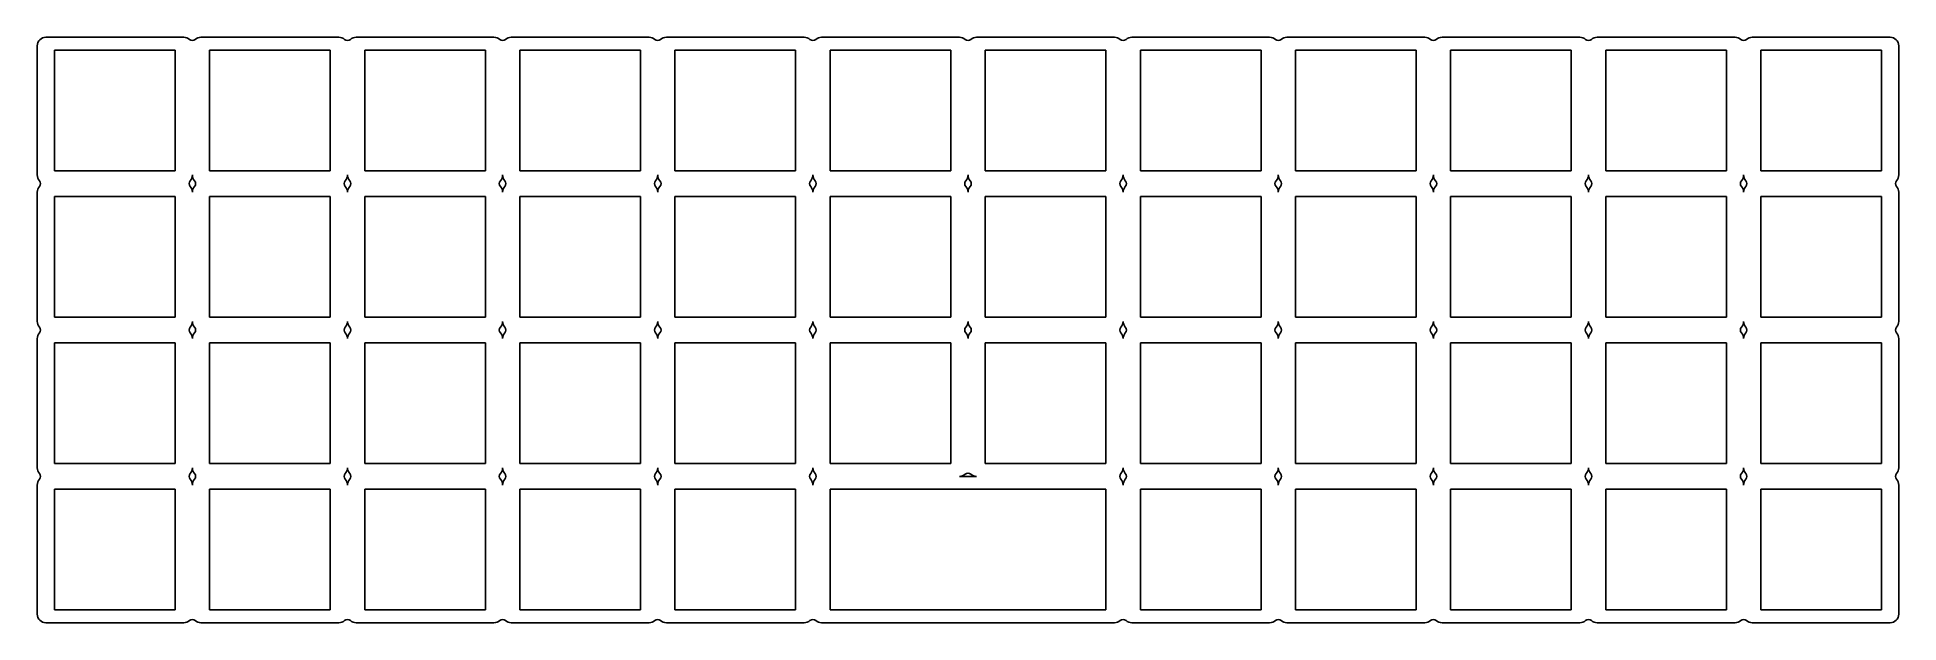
# Model space of a CAD drawing. Header units: millimetres. Extents: x -9 to 207, y 8 to 76.
import ezdxf

# ---------------------------------------------------------------- set-up
doc = ezdxf.new("R2010")
doc.units = ezdxf.units.MM

msp = doc.modelspace()

# ---------------------------------------------------------------- linework, layer by layer
for p, q in [((8, 76.5), (-8, 76.5)), ((26, 76.5), (10, 76.5)), ((44, 76.5), (28, 76.5)), ((62, 76.5), (46, 76.5)), ((80, 76.5), (64, 76.5)), ((98, 76.5), (82, 76.5)), ((116, 76.5), (100, 76.5)), ((134, 76.5), (118, 76.5)), ((152, 76.5), (136, 76.5)), ((170, 76.5), (154, 76.5)), ((188, 76.5), (172, 76.5)), ((206, 76.5), (190, 76.5)), ((-9, 75.5), (-9, 60.5)), ((7, 75), (-7, 75)), ((-7, 75), (-7, 61)), ((7, 61), (7, 75)), ((25, 75), (11, 75)), ((11, 75), (11, 61)), ((25, 61), (25, 75)), ((43, 75), (29, 75)), ((29, 75), (29, 61)), ((43, 61), (43, 75)), ((61, 75), (47, 75)), ((47, 75), (47, 61)), ((61, 61), (61, 75)), ((79, 75), (65, 75)), ((65, 75), (65, 61)), ((79, 61), (79, 75)), ((97, 75), (83, 75)), ((83, 75), (83, 61)), ((97, 61), (97, 75)), ((115, 75), (101, 75)), ((101, 75), (101, 61)), ((115, 61), (115, 75)), ((133, 75), (119, 75)), ((119, 75), (119, 61)), ((133, 61), (133, 75)), ((151, 75), (137, 75)), ((137, 75), (137, 61)), ((151, 61), (151, 75)), ((169, 75), (155, 75)), ((155, 75), (155, 61)), ((169, 61), (169, 75)), ((187, 75), (173, 75)), ((173, 75), (173, 61)), ((187, 61), (187, 75)), ((205, 75), (191, 75)), ((191, 75), (191, 61)), ((205, 61), (205, 75)), ((207, 60.5), (207, 75.5)), ((-7, 61), (7, 61)), ((11, 61), (25, 61)), ((29, 61), (43, 61)), ((47, 61), (61, 61)), ((65, 61), (79, 61)), ((83, 61), (97, 61)), ((101, 61), (115, 61)), ((119, 61), (133, 61)), ((137, 61), (151, 61)), ((155, 61), (169, 61)), ((173, 61), (187, 61)), ((191, 61), (205, 61)), ((-9, 58.5), (-9, 43.5)), ((207, 43.5), (207, 58.5)), ((7, 58), (-7, 58)), ((-7, 58), (-7, 44)), ((7, 44), (7, 58)), ((25, 58), (11, 58)), ((11, 58), (11, 44)), ((25, 44), (25, 58)), ((43, 58), (29, 58)), ((29, 58), (29, 44)), ((43, 44), (43, 58)), ((61, 58), (47, 58)), ((47, 58), (47, 44)), ((61, 44), (61, 58)), ((79, 58), (65, 58)), ((65, 58), (65, 44)), ((79, 44), (79, 58)), ((97, 58), (83, 58)), ((83, 58), (83, 44)), ((97, 44), (97, 58)), ((115, 58), (101, 58)), ((101, 58), (101, 44)), ((115, 44), (115, 58)), ((133, 58), (119, 58)), ((119, 58), (119, 44)), ((133, 44), (133, 58)), ((151, 58), (137, 58)), ((137, 58), (137, 44)), ((151, 44), (151, 58)), ((169, 58), (155, 58)), ((155, 58), (155, 44)), ((169, 44), (169, 58)), ((187, 58), (173, 58)), ((173, 58), (173, 44)), ((187, 44), (187, 58)), ((205, 58), (191, 58)), ((191, 58), (191, 44)), ((205, 44), (205, 58)), ((-7, 44), (7, 44)), ((11, 44), (25, 44)), ((29, 44), (43, 44)), ((47, 44), (61, 44)), ((65, 44), (79, 44)), ((83, 44), (97, 44)), ((101, 44), (115, 44)), ((119, 44), (133, 44)), ((137, 44), (151, 44)), ((155, 44), (169, 44)), ((173, 44), (187, 44)), ((191, 44), (205, 44)), ((-9, 41.5), (-9, 26.5)), ((207, 26.5), (207, 41.5)), ((7, 41), (-7, 41)), ((-7, 41), (-7, 27)), ((7, 27), (7, 41)), ((25, 41), (11, 41)), ((11, 41), (11, 27)), ((25, 27), (25, 41)), ((43, 41), (29, 41)), ((29, 41), (29, 27)), ((43, 27), (43, 41)), ((61, 41), (47, 41)), ((47, 41), (47, 27)), ((61, 27), (61, 41)), ((79, 41), (65, 41)), ((65, 41), (65, 27)), ((79, 27), (79, 41)), ((97, 41), (83, 41)), ((83, 41), (83, 27)), ((97, 27), (97, 41)), ((115, 41), (101, 41)), ((101, 41), (101, 27)), ((115, 27), (115, 41)), ((133, 41), (119, 41)), ((119, 41), (119, 27)), ((133, 27), (133, 41)), ((151, 41), (137, 41)), ((137, 41), (137, 27)), ((151, 27), (151, 41)), ((169, 41), (155, 41)), ((155, 41), (155, 27)), ((169, 27), (169, 41)), ((187, 41), (173, 41)), ((173, 41), (173, 27)), ((187, 27), (187, 41)), ((205, 41), (191, 41)), ((191, 41), (191, 27)), ((205, 27), (205, 41)), ((-7, 27), (7, 27)), ((11, 27), (25, 27)), ((29, 27), (43, 27)), ((47, 27), (61, 27)), ((65, 27), (79, 27)), ((83, 27), (97, 27)), ((101, 27), (115, 27)), ((119, 27), (133, 27)), ((137, 27), (151, 27)), ((155, 27), (169, 27)), ((173, 27), (187, 27)), ((191, 27), (205, 27)), ((-9, 24.5), (-9, 9.5)), ((7, 24), (-7, 24)), ((-7, 24), (-7, 10)), ((7, 10), (7, 24)), ((25, 24), (11, 24)), ((11, 24), (11, 10)), ((25, 10), (25, 24)), ((43, 24), (29, 24)), ((29, 24), (29, 10)), ((43, 10), (43, 24)), ((61, 24), (47, 24)), ((47, 24), (47, 10)), ((61, 10), (61, 24)), ((79, 24), (65, 24)), ((65, 24), (65, 10)), ((79, 10), (79, 24)), ((83, 24), (115, 24)), ((83, 24), (83, 10)), ((100, 25.5), (98, 25.5)), ((115, 10), (115, 24)), ((133, 24), (119, 24)), ((119, 24), (119, 10)), ((133, 10), (133, 24)), ((151, 24), (137, 24)), ((137, 24), (137, 10)), ((151, 10), (151, 24)), ((169, 24), (155, 24)), ((155, 24), (155, 10)), ((169, 10), (169, 24)), ((187, 24), (173, 24)), ((173, 24), (173, 10)), ((187, 10), (187, 24)), ((205, 24), (191, 24)), ((191, 24), (191, 10)), ((205, 10), (205, 24)), ((207, 9.5), (207, 24.5)), ((-7, 10), (7, 10)), ((11, 10), (25, 10)), ((29, 10), (43, 10)), ((47, 10), (61, 10)), ((65, 10), (79, 10)), ((83, 10), (115, 10)), ((119, 10), (133, 10)), ((137, 10), (151, 10)), ((155, 10), (169, 10)), ((173, 10), (187, 10)), ((191, 10), (205, 10)), ((-8, 8.5), (8, 8.5)), ((10, 8.5), (26, 8.5)), ((28, 8.5), (44, 8.5)), ((46, 8.5), (62, 8.5)), ((64, 8.5), (80, 8.5)), ((82, 8.5), (116, 8.5)), ((118, 8.5), (134, 8.5)), ((136, 8.5), (152, 8.5)), ((154, 8.5), (170, 8.5)), ((172, 8.5), (188, 8.5)), ((190, 8.5), (206, 8.5))]:
    msp.add_line(p, q)
for centre, radius, start, end in [((-8, 75.5), 1, 90, 180), ((8, 75.5), 1, 48.1896854, 90), ((9, 76.618034), 0.5, 228.1896854, 311.8103146), ((10, 75.5), 1, 90, 131.8103146), ((26, 75.5), 1, 48.1896854, 90), ((27, 76.618034), 0.5, 228.1896854, 311.8103146), ((28, 75.5), 1, 90, 131.8103146), ((44, 75.5), 1, 48.1896854, 90), ((45, 76.618034), 0.5, 228.1896854, 311.8103146), ((46, 75.5), 1, 90, 131.8103146), ((62, 75.5), 1, 48.1896854, 90), ((63, 76.618034), 0.5, 228.1896854, 311.8103146), ((64, 75.5), 1, 90, 131.8103146), ((80, 75.5), 1, 48.1896854, 90), ((81, 76.618034), 0.5, 228.1896854, 311.8103146), ((82, 75.5), 1, 90, 131.8103146), ((98, 75.5), 1, 48.1896854, 90), ((99, 76.618034), 0.5, 228.1896854, 311.8103146), ((100, 75.5), 1, 90, 131.8103146), ((116, 75.5), 1, 48.1896854, 90), ((117, 76.618034), 0.5, 228.1896854, 311.8103146), ((118, 75.5), 1, 90, 131.8103146), ((134, 75.5), 1, 48.1896854, 90), ((135, 76.618034), 0.5, 228.1896854, 311.8103146), ((136, 75.5), 1, 90, 131.8103146), ((152, 75.5), 1, 48.1896854, 90), ((153, 76.618034), 0.5, 228.1896854, 311.8103146), ((154, 75.5), 1, 90, 131.8103146), ((170, 75.5), 1, 48.1896854, 90), ((171, 76.618034), 0.5, 228.1896854, 311.8103146), ((172, 75.5), 1, 90, 131.8103146), ((188, 75.5), 1, 48.1896854, 90), ((189, 76.618034), 0.5, 228.1896854, 311.8103146), ((190, 75.5), 1, 90, 131.8103146), ((206, 75.5), 1, 0, 90), ((-8, 60.5), 1, 180, 221.8103146), ((8, 60.5), 1, 318.1896854, 360), ((10, 60.5), 1, 180, 221.8103146), ((26, 60.5), 1, 318.1896854, 360), ((28, 60.5), 1, 180, 221.8103146), ((44, 60.5), 1, 318.1896854, 360), ((46, 60.5), 1, 180, 221.8103146), ((62, 60.5), 1, 318.1896854, 360), ((64, 60.5), 1, 180, 221.8103146), ((80, 60.5), 1, 318.1896854, 360), ((82, 60.5), 1, 180, 221.8103146), ((98, 60.5), 1, 318.1896854, 360), ((100, 60.5), 1, 180, 221.8103146), ((116, 60.5), 1, 318.1896854, 0), ((118, 60.5), 1, 180, 221.8103146), ((134, 60.5), 1, 318.1896854, 360), ((136, 60.5), 1, 180, 221.8103146), ((152, 60.5), 1, 318.1896854, 360), ((154, 60.5), 1, 180, 221.8103146), ((170, 60.5), 1, 318.1896854, 360), ((172, 60.5), 1, 180, 221.8103146), ((188, 60.5), 1, 318.1896854, 360), ((190, 60.5), 1, 180, 221.8103146), ((206, 60.5), 1, 318.1896854, 360), ((-8, 58.5), 1, 138.1896854, 180), ((-9.118034, 59.5), 0.5, 318.1896854, 41.8103146), ((9.118034, 59.5), 0.5, 138.1896854, 221.8103146), ((8, 58.5), 1, 0, 41.8103146), ((10, 58.5), 1, 138.1896854, 180), ((8.881966, 59.5), 0.5, 318.1896854, 41.8103146), ((27.118034, 59.5), 0.5, 138.1896854, 221.8103146), ((26, 58.5), 1, 0, 41.8103146), ((28, 58.5), 1, 138.1896854, 180), ((26.881966, 59.5), 0.5, 318.1896854, 41.8103146), ((45.118034, 59.5), 0.5, 138.1896854, 221.8103146), ((44, 58.5), 1, 0, 41.8103146), ((46, 58.5), 1, 138.1896854, 180), ((44.881966, 59.5), 0.5, 318.1896854, 41.8103146), ((63.118034, 59.5), 0.5, 138.1896854, 221.8103146), ((62, 58.5), 1, 0, 41.8103146), ((64, 58.5), 1, 138.1896854, 180), ((62.881966, 59.5), 0.5, 318.1896854, 41.8103146), ((81.118034, 59.5), 0.5, 138.1896854, 221.8103146), ((80, 58.5), 1, 0, 41.8103146), ((82, 58.5), 1, 138.1896854, 180), ((80.881966, 59.5), 0.5, 318.1896854, 41.8103146), ((99.118034, 59.5), 0.5, 138.1896854, 221.8103146), ((98, 58.5), 1, 0, 41.8103146), ((100, 58.5), 1, 138.1896854, 180), ((98.881966, 59.5), 0.5, 318.1896854, 41.8103146), ((117.118034, 59.5), 0.5, 138.1896854, 221.8103146), ((116, 58.5), 1, 0, 41.8103146), ((118, 58.5), 1, 138.1896854, 180), ((116.881966, 59.5), 0.5, 318.1896854, 41.8103146), ((135.118034, 59.5), 0.5, 138.1896854, 221.8103146), ((134, 58.5), 1, 0, 41.8103146), ((136, 58.5), 1, 138.1896854, 180), ((134.881966, 59.5), 0.5, 318.1896854, 41.8103146), ((153.118034, 59.5), 0.5, 138.1896854, 221.8103146), ((152, 58.5), 1, 0, 41.8103146), ((154, 58.5), 1, 138.1896854, 180), ((152.881966, 59.5), 0.5, 318.1896854, 41.8103146), ((171.118034, 59.5), 0.5, 138.1896854, 221.8103146), ((170, 58.5), 1, 0, 41.8103146), ((172, 58.5), 1, 138.1896854, 180), ((170.881966, 59.5), 0.5, 318.1896854, 41.8103146), ((189.118034, 59.5), 0.5, 138.1896854, 221.8103146), ((188, 58.5), 1, 0, 41.8103146), ((190, 58.5), 1, 138.1896854, 180), ((188.881966, 59.5), 0.5, 318.1896854, 41.8103146), ((207.118034, 59.5), 0.5, 138.1896854, 221.8103146), ((206, 58.5), 1, 0, 41.8103146), ((-8, 43.5), 1, 180, 221.8103146), ((8, 43.5), 1, 318.1896854, 360), ((10, 43.5), 1, 180, 221.8103146), ((26, 43.5), 1, 318.1896854, 360), ((28, 43.5), 1, 180, 221.8103146), ((44, 43.5), 1, 318.1896854, 360), ((46, 43.5), 1, 180, 221.8103146), ((62, 43.5), 1, 318.1896854, 360), ((64, 43.5), 1, 180, 221.8103146), ((80, 43.5), 1, 318.1896854, 360), ((82, 43.5), 1, 180, 221.8103146), ((98, 43.5), 1, 318.1896854, 360), ((100, 43.5), 1, 180, 221.8103146), ((116, 43.5), 1, 318.1896854, 0), ((118, 43.5), 1, 180, 221.8103146), ((134, 43.5), 1, 318.1896854, 360), ((136, 43.5), 1, 180, 221.8103146), ((152, 43.5), 1, 318.1896854, 360), ((154, 43.5), 1, 180, 221.8103146), ((170, 43.5), 1, 318.1896854, 360), ((172, 43.5), 1, 180, 221.8103146), ((188, 43.5), 1, 318.1896854, 360), ((190, 43.5), 1, 180, 221.8103146), ((206, 43.5), 1, 318.1896854, 360), ((-8, 41.5), 1, 138.1896854, 180), ((-9.118034, 42.5), 0.5, 318.1896854, 41.8103146), ((9.118034, 42.5), 0.5, 138.1896854, 221.8103146), ((8, 41.5), 1, 0, 41.8103146), ((10, 41.5), 1, 138.1896854, 180), ((8.881966, 42.5), 0.5, 318.1896854, 41.8103146), ((27.118034, 42.5), 0.5, 138.1896854, 221.8103146), ((26, 41.5), 1, 0, 41.8103146), ((28, 41.5), 1, 138.1896854, 180), ((26.881966, 42.5), 0.5, 318.1896854, 41.8103146), ((45.118034, 42.5), 0.5, 138.1896854, 221.8103146), ((44, 41.5), 1, 0, 41.8103146), ((46, 41.5), 1, 138.1896854, 180), ((44.881966, 42.5), 0.5, 318.1896854, 41.8103146), ((63.118034, 42.5), 0.5, 138.1896854, 221.8103146), ((62, 41.5), 1, 0, 41.8103146), ((64, 41.5), 1, 138.1896854, 180), ((62.881966, 42.5), 0.5, 318.1896854, 41.8103146), ((81.118034, 42.5), 0.5, 138.1896854, 221.8103146), ((80, 41.5), 1, 0, 41.8103146), ((82, 41.5), 1, 138.1896854, 180), ((80.881966, 42.5), 0.5, 318.1896854, 41.8103146), ((99.118034, 42.5), 0.5, 138.1896854, 221.8103146), ((98, 41.5), 1, 0, 41.8103146), ((100, 41.5), 1, 138.1896854, 180), ((98.881966, 42.5), 0.5, 318.1896854, 41.8103146), ((117.118034, 42.5), 0.5, 138.1896854, 221.8103146), ((116, 41.5), 1, 0, 41.8103146), ((118, 41.5), 1, 138.1896854, 180), ((116.881966, 42.5), 0.5, 318.1896854, 41.8103146), ((135.118034, 42.5), 0.5, 138.1896854, 221.8103146), ((134, 41.5), 1, 0, 41.8103146), ((136, 41.5), 1, 138.1896854, 180), ((134.881966, 42.5), 0.5, 318.1896854, 41.8103146), ((153.118034, 42.5), 0.5, 138.1896854, 221.8103146), ((152, 41.5), 1, 0, 41.8103146), ((154, 41.5), 1, 138.1896854, 180), ((152.881966, 42.5), 0.5, 318.1896854, 41.8103146), ((171.118034, 42.5), 0.5, 138.1896854, 221.8103146), ((170, 41.5), 1, 0, 41.8103146), ((172, 41.5), 1, 138.1896854, 180), ((170.881966, 42.5), 0.5, 318.1896854, 41.8103146), ((189.118034, 42.5), 0.5, 138.1896854, 221.8103146), ((188, 41.5), 1, 0, 41.8103146), ((190, 41.5), 1, 138.1896854, 180), ((188.881966, 42.5), 0.5, 318.1896854, 41.8103146), ((207.118034, 42.5), 0.5, 138.1896854, 221.8103146), ((206, 41.5), 1, 0, 41.8103146), ((-8, 26.5), 1, 180, 221.8103146), ((8, 26.5), 1, 318.1896854, 360), ((10, 26.5), 1, 180, 221.8103146), ((26, 26.5), 1, 318.1896854, 360), ((28, 26.5), 1, 180, 221.8103146), ((44, 26.5), 1, 318.1896854, 360), ((46, 26.5), 1, 180, 221.8103146), ((62, 26.5), 1, 318.1896854, 360), ((64, 26.5), 1, 180, 221.8103146), ((80, 26.5), 1, 318.1896854, 360), ((82, 26.5), 1, 180, 221.8103146), ((116, 26.5), 1, 318.1896854, 0), ((118, 26.5), 1, 180, 221.8103146), ((134, 26.5), 1, 318.1896854, 360), ((136, 26.5), 1, 180, 221.8103146), ((152, 26.5), 1, 318.1896854, 360), ((154, 26.5), 1, 180, 221.8103146), ((170, 26.5), 1, 318.1896854, 360), ((172, 26.5), 1, 180, 221.8103146), ((188, 26.5), 1, 318.1896854, 360), ((190, 26.5), 1, 180, 221.8103146), ((206, 26.5), 1, 318.1896854, 360), ((-8, 24.5), 1, 138.1896854, 180), ((-9.118034, 25.5), 0.5, 318.1896854, 41.8103146), ((9.118034, 25.5), 0.5, 138.1896854, 221.8103146), ((8, 24.5), 1, 0, 41.8103146), ((10, 24.5), 1, 138.1896854, 180), ((8.881966, 25.5), 0.5, 318.1896854, 41.8103146), ((27.118034, 25.5), 0.5, 138.1896854, 221.8103146), ((26, 24.5), 1, 0, 41.8103146), ((28, 24.5), 1, 138.1896854, 180), ((26.881966, 25.5), 0.5, 318.1896854, 41.8103146), ((45.118034, 25.5), 0.5, 138.1896854, 221.8103146), ((44, 24.5), 1, 0, 41.8103146), ((46, 24.5), 1, 138.1896854, 180), ((44.881966, 25.5), 0.5, 318.1896854, 41.8103146), ((63.118034, 25.5), 0.5, 138.1896854, 221.8103146), ((62, 24.5), 1, 0, 41.8103146), ((64, 24.5), 1, 138.1896854, 180), ((62.881966, 25.5), 0.5, 318.1896854, 41.8103146), ((81.118034, 25.5), 0.5, 138.1896854, 221.8103146), ((80, 24.5), 1, 0, 41.8103146), ((82, 24.5), 1, 138.1896854, 180), ((80.881966, 25.5), 0.5, 318.1896854, 41.8103146), ((98, 26.5), 1, 270, 311.8103146), ((99, 25.381966), 0.5, 48.1896854, 131.8103146), ((100, 26.5), 1, 228.1896854, 270), ((117.118034, 25.5), 0.5, 138.1896854, 221.8103146), ((116, 24.5), 1, 0, 41.8103146), ((118, 24.5), 1, 138.1896854, 180), ((116.881966, 25.5), 0.5, 318.1896854, 41.8103146), ((135.118034, 25.5), 0.5, 138.1896854, 221.8103146), ((134, 24.5), 1, 0, 41.8103146), ((136, 24.5), 1, 138.1896854, 180), ((134.881966, 25.5), 0.5, 318.1896854, 41.8103146), ((153.118034, 25.5), 0.5, 138.1896854, 221.8103146), ((152, 24.5), 1, 0, 41.8103146), ((154, 24.5), 1, 138.1896854, 180), ((152.881966, 25.5), 0.5, 318.1896854, 41.8103146), ((171.118034, 25.5), 0.5, 138.1896854, 221.8103146), ((170, 24.5), 1, 0, 41.8103146), ((172, 24.5), 1, 138.1896854, 180), ((170.881966, 25.5), 0.5, 318.1896854, 41.8103146), ((189.118034, 25.5), 0.5, 138.1896854, 221.8103146), ((188, 24.5), 1, 0, 41.8103146), ((190, 24.5), 1, 138.1896854, 180), ((188.881966, 25.5), 0.5, 318.1896854, 41.8103146), ((207.118034, 25.5), 0.5, 138.1896854, 221.8103146), ((206, 24.5), 1, 0, 41.8103146), ((-8, 9.5), 1, 180, 270), ((8, 9.5), 1, 270, 311.8103146), ((9, 8.381966), 0.5, 48.1896854, 131.8103146), ((10, 9.5), 1, 228.1896854, 270), ((26, 9.5), 1, 270, 311.8103146), ((27, 8.381966), 0.5, 48.1896854, 131.8103146), ((28, 9.5), 1, 228.1896854, 270), ((44, 9.5), 1, 270, 311.8103146), ((45, 8.381966), 0.5, 48.1896854, 131.8103146), ((46, 9.5), 1, 228.1896854, 270), ((62, 9.5), 1, 270, 311.8103146), ((63, 8.381966), 0.5, 48.1896854, 131.8103146), ((64, 9.5), 1, 228.1896854, 270), ((80, 9.5), 1, 270, 311.8103146), ((81, 8.381966), 0.5, 48.1896854, 131.8103146), ((82, 9.5), 1, 228.1896854, 270), ((116, 9.5), 1, 270, 311.8103146), ((117, 8.381966), 0.5, 48.1896854, 131.8103146), ((118, 9.5), 1, 228.1896854, 270), ((134, 9.5), 1, 270, 311.8103146), ((135, 8.381966), 0.5, 48.1896854, 131.8103146), ((136, 9.5), 1, 228.1896854, 270), ((152, 9.5), 1, 270, 311.8103146), ((153, 8.381966), 0.5, 48.1896854, 131.8103146), ((154, 9.5), 1, 228.1896854, 270), ((170, 9.5), 1, 270, 311.8103146), ((171, 8.381966), 0.5, 48.1896854, 131.8103146), ((172, 9.5), 1, 228.1896854, 270), ((188, 9.5), 1, 270, 311.8103146), ((189, 8.381966), 0.5, 48.1896854, 131.8103146), ((190, 9.5), 1, 228.1896854, 270), ((206, 9.5), 1, 270, 360)]:
    msp.add_arc(centre, radius, start, end)

doc.saveas('drawing.dxf')
